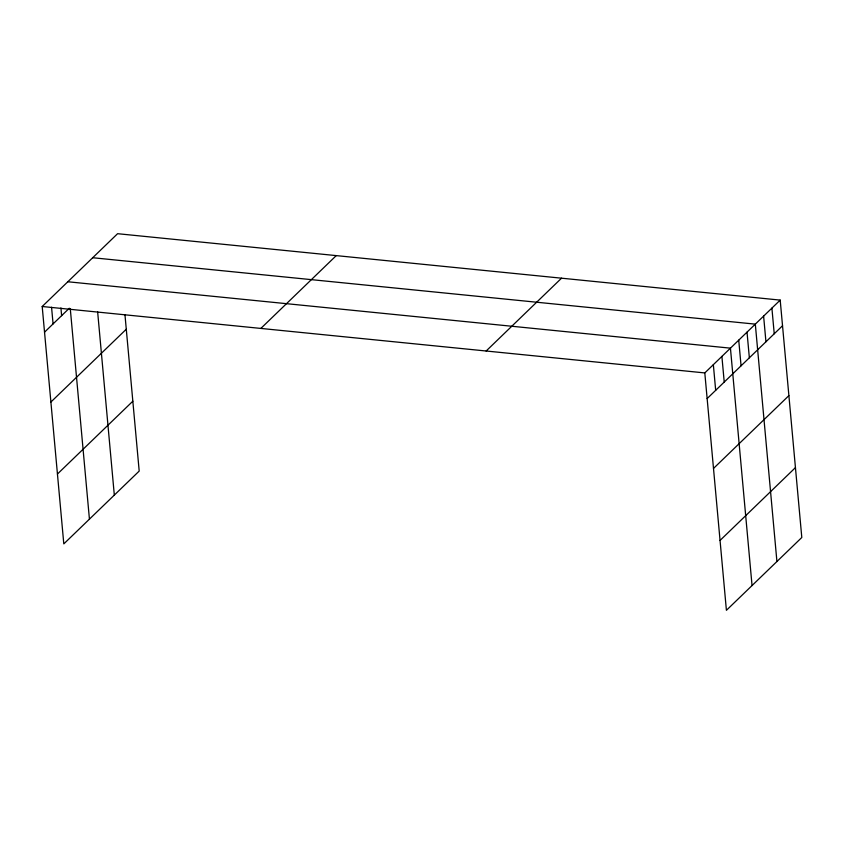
<?xml version="1.0" encoding="UTF-8"?>
<svg xmlns="http://www.w3.org/2000/svg" width="844" height="844" viewBox="0 0 844 844"><rect width="100%" height="100%" fill="white"/><g stroke="black" fill="none" stroke-linecap="round" stroke-linejoin="round"><path stroke-width="1.27" d="M124.986 314.991L139.197 471.079L63.806 543.895L42.2 306.509L117.59 233.693L780.194 300.105L801.8 537.491L726.41 610.307L704.803 372.921L780.194 300.105M44.532 332.167L69.314 308.229M50.893 402.039L126.283 329.223M57.445 474.022L132.835 401.206M260.859 328.421L336.25 255.616M486.144 351.009L561.534 278.193M707.145 398.568L782.536 325.763M713.496 468.441L788.887 395.625M720.048 540.434L795.438 467.618M92.713 257.726L755.317 324.138L776.923 561.513M67.836 281.759L730.44 348.161L752.046 585.546M42.2 306.509L704.803 372.921M771.901 308.113L774.233 333.77M763.609 316.12L765.941 341.778M747.024 332.146L749.356 357.793M738.732 340.153L741.064 365.811M721.894 356.411L724.226 382.068M713.349 364.671L715.68 390.318M97.64 311.847L114.32 495.111M70.284 308.704L89.432 519.134M60.926 307.965L61.623 315.656M51.558 307.237L53.077 323.917"/></g></svg>
